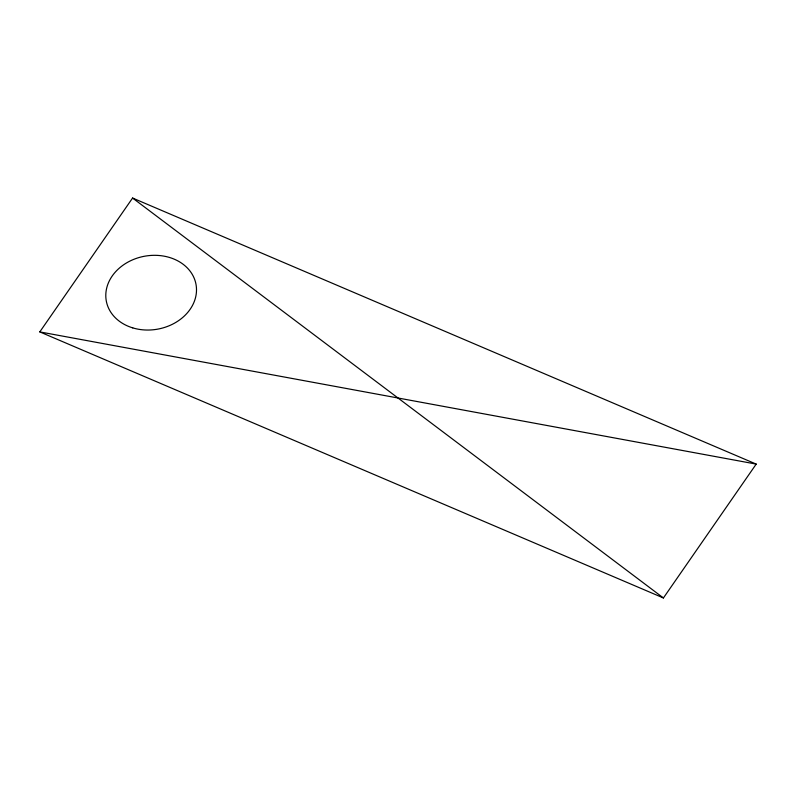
<?xml version="1.0" encoding="UTF-8"?>
<svg xmlns="http://www.w3.org/2000/svg" width="796" height="796" viewBox="0 0 796 796"><rect width="100%" height="100%" fill="white"/><g stroke="black" fill="none" stroke-linecap="round" stroke-linejoin="round"><path stroke-width="1.19" d="M39.8 331.902L132.584 198.035L756.2 464.098L663.416 597.965L39.8 331.902L756.2 464.098M132.584 198.035L663.416 597.965M132.743 327.882A45.621 37.044 -10.6 0 0 196.254 285.943A45.621 37.044 -10.6 0 0 124.455 264.222A45.621 37.044 -10.6 0 0 132.743 327.882"/></g></svg>
